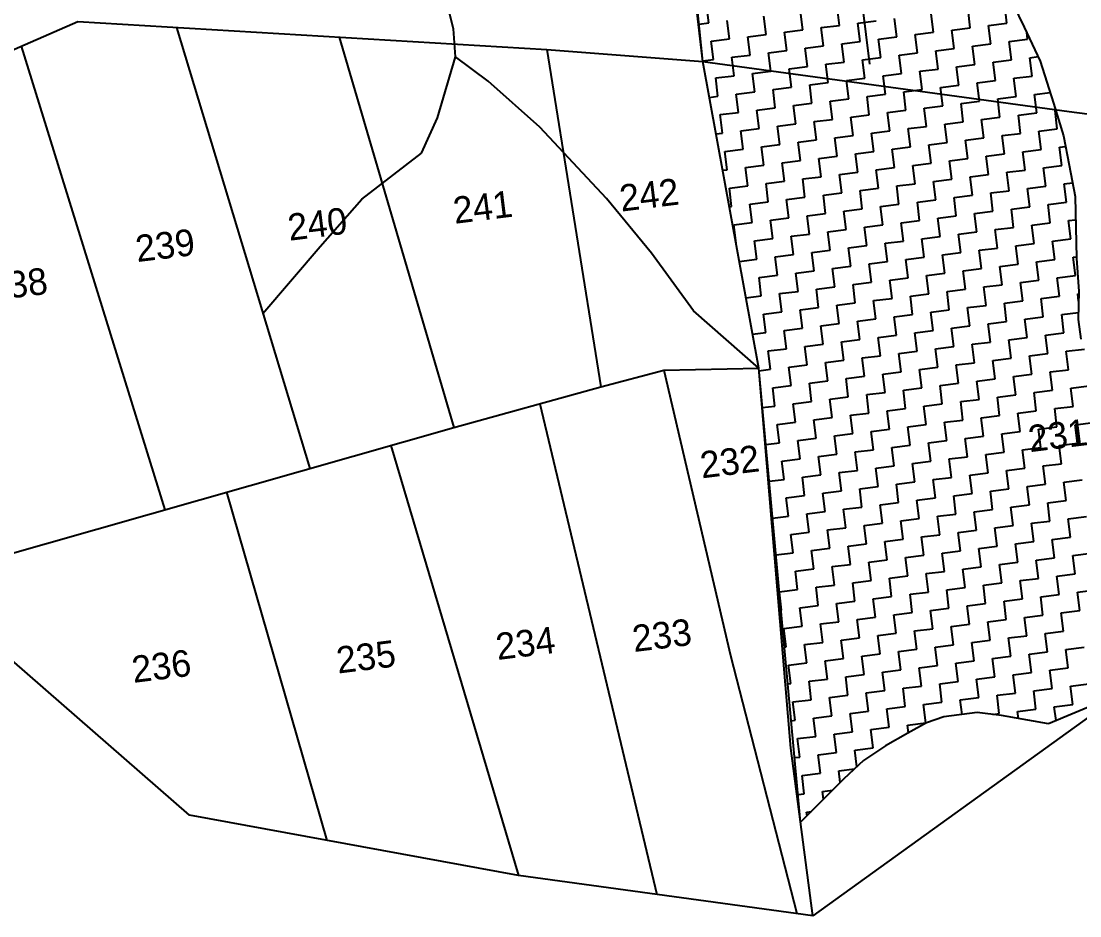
# Model space of a CAD drawing. Header units: metres. Extents: x 286056 to 292206, y 2024114 to 2027347.
# Drawn here: x 287894 to 288449, y 2024340 to 2024809 of the extents above; entities that cross this region are included whole.
import ezdxf
from ezdxf.enums import TextEntityAlignment as Align

# ---------------------------------------------------------------- set-up
doc = ezdxf.new("R2010")
doc.units = ezdxf.units.M
for name, color, linetype in [('LINE_WATER', 4, 'Continuous'), ('POLY_HATCH', 12, 'Continuous'), ('POLY_PARCEL', 6, 'Continuous'), ('TEXT_PARCEL', 7, 'Continuous'), ('V_BOUND_LINE', 7, 'Continuous')]:
    doc.layers.add(name, color=color, linetype=linetype)
doc.styles.add('TEXT_MAP', font='')
doc.styles.get('TEXT_MAP').set_extended_font_data('Kruti Dev 050')

# ---------------------------------------------------------------- blocks, each defined once
blk = doc.blocks.new('13')
blk.add_lwpolyline([(259.195, 227.659), (259.195, 203.398)])
at = {"layer": 'LINE_WATER'}
for p, q in [((231.557, 209.222), (230.955, 214.209)), ((231.471, 207.331), (231.557, 209.222)), ((229.75, 203.376), (231.471, 207.331)), ((233.45, 205.429), (231.471, 207.331)), ((236.546, 201.904), (233.45, 205.429)), ((228.374, 201.141), (229.75, 203.376)), ((240.417, 196.574), (236.546, 201.904)), ((223.987, 198.562), (228.374, 201.141)), ((220.805, 195.725), (223.987, 198.562)), ((242.997, 192.533), (240.417, 196.574)), ((216.414, 191.71), (220.805, 195.725)), ((245.32, 188.321), (242.997, 192.533)), ((249.225, 183.924), (245.32, 188.321))]:
    blk.add_line(p, q, dxfattribs=at)
at = {"layer": 'POLY_HATCH'}
for p, q in [((248.019, 204.963), (248.57, 227.772)), ((269.332, 206.205), (269.868, 204.599)), ((249.225, 183.924), (248.019, 204.963)), ((269.868, 204.599), (270.671, 202.19)), ((270.671, 202.19), (271.207, 199.246)), ((271.207, 199.246), (271.609, 196.971)), ((271.609, 196.971), (271.743, 194.963)), ((271.743, 194.963), (271.877, 192.822)), ((271.877, 192.822), (271.475, 188.673)), ((271.475, 188.673), (271.341, 186.398)), ((271.341, 186.398), (271.073, 184.524)), ((271.073, 184.524), (271.073, 183.186)), ((248.263, 153.113), (249.225, 183.924)), ((258.753, 159.005), (257.548, 158.737)), ((261.03, 159.005), (258.753, 159.005)), ((262.637, 158.603), (261.03, 159.005)), ((270.829, 159.089), (265.716, 157.666)), ((256.209, 158.202), (254.602, 157.532)), ((257.548, 158.737), (256.209, 158.202)), ((265.716, 157.666), (262.637, 158.603)), ((254.602, 157.532), (252.996, 156.729)), ((252.996, 156.729), (251.523, 155.659)), ((251.523, 155.659), (248.263, 153.113))]:
    blk.add_line(p, q, dxfattribs=at)
at = {"layer": 'POLY_HATCH', "linetype": 'Continuous'}
for p, q in [((248.75, 207.5), (248.75, 208.75)), ((248.08, 207.5), (248.75, 207.5)), ((250, 206.25), (250, 207.5)), ((252.5, 206.25), (252.5, 207.5)), ((255, 206.25), (255, 207.5)), ((257.5, 206.25), (257.5, 207.5)), ((248.75, 206.25), (250, 206.25)), ((248.75, 205), (248.75, 206.25)), ((251.25, 206.25), (252.5, 206.25)), ((251.25, 205), (251.25, 206.25)), ((253.75, 206.25), (255, 206.25)), ((253.75, 205), (253.75, 206.25)), ((256.25, 205), (256.25, 206.25)), ((256.25, 206.25), (257.5, 206.25)), ((258.75, 205), (258.75, 206.25)), ((258.75, 206.25), (260, 206.25)), ((261.25, 205), (261.25, 206.25)), ((263.75, 205), (263.75, 206.25)), ((266.25, 205), (266.25, 206.25)), ((268.75, 205), (268.75, 206.25)), ((248.02, 205), (248.75, 205)), ((250, 203.75), (250, 205)), ((250, 205), (251.25, 205)), ((252.5, 203.75), (252.5, 205)), ((252.5, 205), (253.75, 205)), ((255, 203.75), (255, 205)), ((255, 205), (256.25, 205)), ((257.5, 203.75), (257.5, 205)), ((257.5, 205), (258.75, 205)), ((260, 203.75), (260, 205)), ((260, 205), (261.25, 205)), ((262.5, 203.75), (262.5, 205)), ((262.5, 205), (263.75, 205)), ((265, 203.75), (265, 205)), ((265, 205), (266.25, 205)), ((267.5, 205), (268.75, 205)), ((267.5, 203.75), (267.5, 205)), ((270, 203.75), (270, 204.204)), ((248.75, 203.75), (250, 203.75)), ((248.75, 202.5), (248.75, 203.75)), ((251.25, 203.75), (252.5, 203.75)), ((251.25, 202.5), (251.25, 203.75)), ((253.75, 202.5), (253.75, 203.75)), ((253.75, 203.75), (255, 203.75)), ((256.25, 202.5), (256.25, 203.75)), ((256.25, 203.75), (257.5, 203.75)), ((258.75, 202.5), (258.75, 203.75)), ((258.75, 203.75), (260, 203.75)), ((261.25, 203.75), (262.5, 203.75)), ((261.25, 202.5), (261.25, 203.75)), ((263.75, 202.5), (263.75, 203.75)), ((263.75, 203.75), (265, 203.75)), ((266.25, 203.75), (267.5, 203.75)), ((266.25, 202.5), (266.25, 203.75)), ((268.75, 202.5), (268.75, 203.75)), ((268.75, 203.75), (270, 203.75)), ((248.16, 202.5), (248.75, 202.5)), ((250, 201.25), (250, 202.5)), ((250, 202.5), (251.25, 202.5)), ((252.5, 202.5), (253.75, 202.5)), ((252.5, 201.25), (252.5, 202.5)), ((255, 202.5), (256.25, 202.5)), ((255, 201.25), (255, 202.5)), ((257.5, 202.5), (258.75, 202.5)), ((257.5, 201.25), (257.5, 202.5)), ((260, 202.5), (261.25, 202.5)), ((260, 201.25), (260, 202.5)), ((262.5, 202.5), (263.75, 202.5)), ((262.5, 201.25), (262.5, 202.5)), ((265, 202.5), (266.25, 202.5)), ((265, 201.25), (265, 202.5)), ((267.5, 202.5), (268.75, 202.5)), ((267.5, 201.25), (267.5, 202.5)), ((270, 202.5), (270.568, 202.5)), ((270, 201.25), (270, 202.5)), ((248.75, 200), (248.75, 201.25)), ((248.75, 201.25), (250, 201.25)), ((251.25, 201.25), (252.5, 201.25)), ((251.25, 200), (251.25, 201.25)), ((253.75, 201.25), (255, 201.25)), ((253.75, 200), (253.75, 201.25)), ((256.25, 201.25), (257.5, 201.25)), ((256.25, 200), (256.25, 201.25)), ((258.75, 201.25), (260, 201.25)), ((258.75, 200), (258.75, 201.25)), ((261.25, 201.25), (262.5, 201.25)), ((261.25, 200), (261.25, 201.25)), ((263.75, 201.25), (265, 201.25)), ((263.75, 200), (263.75, 201.25)), ((266.25, 200), (266.25, 201.25)), ((266.25, 201.25), (267.5, 201.25)), ((268.75, 200), (268.75, 201.25)), ((268.75, 201.25), (270, 201.25)), ((248.304, 200), (248.75, 200)), ((250, 200), (251.25, 200)), ((250, 198.75), (250, 200)), ((252.5, 200), (253.75, 200)), ((252.5, 198.75), (252.5, 200)), ((255, 200), (256.25, 200)), ((255, 198.75), (255, 200)), ((257.5, 200), (258.75, 200)), ((257.5, 198.75), (257.5, 200)), ((260, 200), (261.25, 200)), ((260, 198.75), (260, 200)), ((262.5, 200), (263.75, 200)), ((262.5, 198.75), (262.5, 200)), ((265, 198.75), (265, 200)), ((265, 200), (266.25, 200)), ((267.5, 198.75), (267.5, 200)), ((267.5, 200), (268.75, 200)), ((270, 200), (271.07, 200)), ((270, 198.75), (270, 200)), ((248.75, 198.75), (250, 198.75)), ((248.75, 197.5), (248.75, 198.75)), ((251.25, 197.5), (251.25, 198.75)), ((251.25, 198.75), (252.5, 198.75)), ((253.75, 197.5), (253.75, 198.75)), ((253.75, 198.75), (255, 198.75)), ((256.25, 197.5), (256.25, 198.75)), ((256.25, 198.75), (257.5, 198.75)), ((258.75, 198.75), (260, 198.75)), ((258.75, 197.5), (258.75, 198.75)), ((261.25, 197.5), (261.25, 198.75)), ((261.25, 198.75), (262.5, 198.75)), ((263.75, 198.75), (265, 198.75)), ((263.75, 197.5), (263.75, 198.75)), ((266.25, 197.5), (266.25, 198.75)), ((266.25, 198.75), (267.5, 198.75)), ((268.75, 197.5), (268.75, 198.75)), ((268.75, 198.75), (270, 198.75)), ((271.25, 198.75), (271.295, 198.75)), ((271.25, 197.5), (271.25, 198.75)), ((248.447, 197.5), (248.75, 197.5)), ((250, 196.25), (250, 197.5)), ((250, 197.5), (251.25, 197.5)), ((252.5, 197.5), (253.75, 197.5)), ((252.5, 196.25), (252.5, 197.5)), ((255, 196.25), (255, 197.5)), ((255, 197.5), (256.25, 197.5)), ((257.5, 197.5), (258.75, 197.5)), ((257.5, 196.25), (257.5, 197.5)), ((260, 196.25), (260, 197.5)), ((260, 197.5), (261.25, 197.5)), ((262.5, 196.25), (262.5, 197.5)), ((262.5, 197.5), (263.75, 197.5)), ((265, 196.25), (265, 197.5)), ((265, 197.5), (266.25, 197.5)), ((267.5, 197.5), (268.75, 197.5)), ((267.5, 196.25), (267.5, 197.5)), ((270, 197.5), (271.25, 197.5)), ((270, 196.25), (270, 197.5)), ((248.75, 196.25), (250, 196.25)), ((248.75, 195), (248.75, 196.25)), ((251.25, 195), (251.25, 196.25)), ((251.25, 196.25), (252.5, 196.25)), ((253.75, 195), (253.75, 196.25)), ((253.75, 196.25), (255, 196.25)), ((256.25, 196.25), (257.5, 196.25)), ((256.25, 195), (256.25, 196.25)), ((258.75, 195), (258.75, 196.25)), ((258.75, 196.25), (260, 196.25)), ((261.25, 196.25), (262.5, 196.25)), ((261.25, 195), (261.25, 196.25)), ((263.75, 195), (263.75, 196.25)), ((263.75, 196.25), (265, 196.25)), ((266.25, 196.25), (267.5, 196.25)), ((266.25, 195), (266.25, 196.25)), ((268.75, 195), (268.75, 196.25)), ((268.75, 196.25), (270, 196.25)), ((271.25, 196.25), (271.657, 196.25)), ((271.25, 195), (271.25, 196.25)), ((248.59, 195), (248.75, 195)), ((250, 193.75), (250, 195)), ((250, 195), (251.25, 195)), ((252.5, 193.75), (252.5, 195)), ((252.5, 195), (253.75, 195)), ((255, 193.75), (255, 195)), ((255, 195), (256.25, 195)), ((257.5, 195), (258.75, 195)), ((257.5, 193.75), (257.5, 195)), ((260, 195), (261.25, 195)), ((260, 193.75), (260, 195)), ((262.5, 195), (263.75, 195)), ((262.5, 193.75), (262.5, 195)), ((265, 193.75), (265, 195)), ((265, 195), (266.25, 195)), ((267.5, 193.75), (267.5, 195)), ((267.5, 195), (268.75, 195)), ((270, 193.75), (270, 195)), ((270, 195), (271.25, 195)), ((248.75, 193.75), (250, 193.75)), ((248.75, 192.5), (248.75, 193.75)), ((251.25, 192.5), (251.25, 193.75)), ((251.25, 193.75), (252.5, 193.75)), ((253.75, 192.5), (253.75, 193.75)), ((253.75, 193.75), (255, 193.75)), ((256.25, 193.75), (257.5, 193.75)), ((256.25, 192.5), (256.25, 193.75)), ((258.75, 192.5), (258.75, 193.75)), ((258.75, 193.75), (260, 193.75)), ((261.25, 192.5), (261.25, 193.75)), ((261.25, 193.75), (262.5, 193.75)), ((263.75, 193.75), (265, 193.75)), ((263.75, 192.5), (263.75, 193.75)), ((266.25, 193.75), (267.5, 193.75)), ((266.25, 192.5), (266.25, 193.75)), ((268.75, 193.75), (270, 193.75)), ((268.75, 192.5), (268.75, 193.75)), ((271.25, 193.75), (271.819, 193.75)), ((271.25, 192.5), (271.25, 193.75)), ((248.733, 192.5), (248.75, 192.5)), ((250, 192.5), (251.25, 192.5)), ((250, 191.25), (250, 192.5)), ((252.5, 192.5), (253.75, 192.5)), ((252.5, 191.25), (252.5, 192.5)), ((255, 192.5), (256.25, 192.5)), ((255, 191.25), (255, 192.5)), ((257.5, 192.5), (258.75, 192.5)), ((257.5, 191.25), (257.5, 192.5)), ((260, 191.25), (260, 192.5)), ((260, 192.5), (261.25, 192.5)), ((262.5, 191.25), (262.5, 192.5)), ((262.5, 192.5), (263.75, 192.5)), ((265, 192.5), (266.25, 192.5)), ((265, 191.25), (265, 192.5)), ((267.5, 191.25), (267.5, 192.5)), ((267.5, 192.5), (268.75, 192.5)), ((270, 192.5), (271.25, 192.5)), ((270, 191.25), (270, 192.5)), ((248.805, 191.25), (250, 191.25)), ((251.25, 191.25), (252.5, 191.25)), ((251.25, 190), (251.25, 191.25)), ((253.75, 191.25), (255, 191.25)), ((253.75, 190), (253.75, 191.25)), ((256.25, 191.25), (257.5, 191.25)), ((256.25, 190), (256.25, 191.25)), ((258.75, 191.25), (260, 191.25)), ((258.75, 190), (258.75, 191.25)), ((261.25, 191.25), (262.5, 191.25)), ((261.25, 190), (261.25, 191.25)), ((263.75, 191.25), (265, 191.25)), ((263.75, 190), (263.75, 191.25)), ((266.25, 190), (266.25, 191.25)), ((266.25, 191.25), (267.5, 191.25)), ((268.75, 190), (268.75, 191.25)), ((268.75, 191.25), (270, 191.25)), ((271.25, 191.25), (271.724, 191.25)), ((271.25, 190), (271.25, 191.25)), ((250, 190), (251.25, 190)), ((250, 188.75), (250, 190)), ((252.5, 190), (253.75, 190)), ((252.5, 188.75), (252.5, 190)), ((255, 190), (256.25, 190)), ((255, 188.75), (255, 190)), ((257.5, 190), (258.75, 190)), ((257.5, 188.75), (257.5, 190)), ((260, 190), (261.25, 190)), ((260, 188.75), (260, 190)), ((262.5, 188.75), (262.5, 190)), ((262.5, 190), (263.75, 190)), ((265, 190), (266.25, 190)), ((265, 188.75), (265, 190)), ((267.5, 190), (268.75, 190)), ((267.5, 188.75), (267.5, 190)), ((270, 190), (271.25, 190)), ((270, 188.75), (270, 190)), ((248.948, 188.75), (250, 188.75)), ((251.25, 188.75), (252.5, 188.75)), ((251.25, 187.5), (251.25, 188.75)), ((253.75, 188.75), (255, 188.75)), ((253.75, 187.5), (253.75, 188.75)), ((256.25, 188.75), (257.5, 188.75)), ((256.25, 187.5), (256.25, 188.75)), ((258.75, 187.5), (258.75, 188.75)), ((258.75, 188.75), (260, 188.75)), ((261.25, 188.75), (262.5, 188.75)), ((261.25, 187.5), (261.25, 188.75)), ((263.75, 188.75), (265, 188.75)), ((263.75, 187.5), (263.75, 188.75)), ((266.25, 188.75), (267.5, 188.75)), ((266.25, 187.5), (266.25, 188.75)), ((268.75, 187.5), (268.75, 188.75)), ((268.75, 188.75), (270, 188.75)), ((271.25, 188.75), (271.482, 188.75)), ((271.25, 187.5), (271.25, 188.75)), ((250, 186.25), (250, 187.5)), ((250, 187.5), (251.25, 187.5)), ((252.5, 187.5), (253.75, 187.5)), ((252.5, 186.25), (252.5, 187.5)), ((255, 186.25), (255, 187.5)), ((255, 187.5), (256.25, 187.5)), ((257.5, 187.5), (258.75, 187.5)), ((257.5, 186.25), (257.5, 187.5)), ((260, 187.5), (261.25, 187.5)), ((260, 186.25), (260, 187.5)), ((262.5, 186.25), (262.5, 187.5)), ((262.5, 187.5), (263.75, 187.5)), ((265, 187.5), (266.25, 187.5)), ((265, 186.25), (265, 187.5)), ((267.5, 186.25), (267.5, 187.5)), ((267.5, 187.5), (268.75, 187.5)), ((270, 187.5), (271.25, 187.5)), ((270, 186.25), (270, 187.5)), ((249.091, 186.25), (250, 186.25)), ((251.25, 186.25), (252.5, 186.25)), ((251.25, 185), (251.25, 186.25)), ((253.75, 186.25), (255, 186.25)), ((253.75, 185), (253.75, 186.25)), ((256.25, 186.25), (257.5, 186.25)), ((256.25, 185), (256.25, 186.25)), ((258.75, 185), (258.75, 186.25)), ((258.75, 186.25), (260, 186.25)), ((261.25, 186.25), (262.5, 186.25)), ((261.25, 185), (261.25, 186.25)), ((263.75, 185), (263.75, 186.25)), ((263.75, 186.25), (265, 186.25)), ((266.25, 185), (266.25, 186.25)), ((266.25, 186.25), (267.5, 186.25)), ((268.75, 185), (268.75, 186.25)), ((268.75, 186.25), (270, 186.25)), ((271.25, 186.25), (271.32, 186.25)), ((271.25, 185.761), (271.25, 186.25)), ((250, 183.75), (250, 185)), ((250, 185), (251.25, 185)), ((252.5, 185), (253.75, 185)), ((252.5, 183.75), (252.5, 185)), ((255, 183.75), (255, 185)), ((255, 185), (256.25, 185)), ((257.5, 185), (258.75, 185)), ((257.5, 183.75), (257.5, 185)), ((260, 185), (261.25, 185)), ((260, 183.75), (260, 185)), ((262.5, 183.75), (262.5, 185)), ((262.5, 185), (263.75, 185)), ((265, 185), (266.25, 185)), ((265, 183.75), (265, 185)), ((267.5, 183.75), (267.5, 185)), ((267.5, 185), (268.75, 185)), ((270, 185), (271.141, 185)), ((270, 183.75), (270, 185)), ((249.219, 183.75), (250, 183.75)), ((251.25, 182.5), (251.25, 183.75)), ((251.25, 183.75), (252.5, 183.75)), ((253.75, 182.5), (253.75, 183.75)), ((253.75, 183.75), (255, 183.75)), ((256.25, 183.75), (257.5, 183.75)), ((256.25, 182.5), (256.25, 183.75)), ((258.75, 182.5), (258.75, 183.75)), ((258.75, 183.75), (260, 183.75)), ((261.25, 183.75), (262.5, 183.75)), ((261.25, 182.5), (261.25, 183.75)), ((263.75, 182.5), (263.75, 183.75)), ((263.75, 183.75), (265, 183.75)), ((266.25, 182.5), (266.25, 183.75)), ((266.25, 183.75), (267.5, 183.75)), ((268.75, 182.5), (268.75, 183.75)), ((268.75, 183.75), (270, 183.75)), ((250, 181.25), (250, 182.5)), ((250, 182.5), (251.25, 182.5)), ((252.5, 182.5), (253.75, 182.5)), ((252.5, 181.25), (252.5, 182.5)), ((255, 182.5), (256.25, 182.5)), ((255, 181.25), (255, 182.5)), ((257.5, 182.5), (258.75, 182.5)), ((257.5, 181.25), (257.5, 182.5)), ((260, 182.5), (261.25, 182.5)), ((260, 181.25), (260, 182.5)), ((262.5, 181.25), (262.5, 182.5)), ((262.5, 182.5), (263.75, 182.5)), ((265, 182.5), (266.25, 182.5)), ((265, 181.25), (265, 182.5)), ((267.5, 181.25), (267.5, 182.5)), ((267.5, 182.5), (268.75, 182.5)), ((270, 181.25), (270, 182.5)), ((270, 182.5), (271.245, 182.5)), ((249.141, 181.25), (250, 181.25)), ((251.25, 180), (251.25, 181.25)), ((251.25, 181.25), (252.5, 181.25)), ((253.75, 180), (253.75, 181.25)), ((253.75, 181.25), (255, 181.25)), ((256.25, 181.25), (257.5, 181.25)), ((256.25, 180), (256.25, 181.25)), ((258.75, 180), (258.75, 181.25)), ((258.75, 181.25), (260, 181.25)), ((261.25, 180), (261.25, 181.25)), ((261.25, 181.25), (262.5, 181.25)), ((263.75, 180), (263.75, 181.25)), ((263.75, 181.25), (265, 181.25)), ((266.25, 180), (266.25, 181.25)), ((266.25, 181.25), (267.5, 181.25)), ((268.75, 180), (268.75, 181.25)), ((268.75, 181.25), (270, 181.25)), ((250, 180), (251.25, 180)), ((250, 178.75), (250, 180)), ((252.5, 180), (253.75, 180)), ((252.5, 178.75), (252.5, 180)), ((255, 178.75), (255, 180)), ((255, 180), (256.25, 180)), ((257.5, 180), (258.75, 180)), ((257.5, 178.75), (257.5, 180)), ((260, 178.75), (260, 180)), ((260, 180), (261.25, 180)), ((262.5, 178.75), (262.5, 180)), ((262.5, 180), (263.75, 180)), ((265, 180), (266.25, 180)), ((265, 178.75), (265, 180)), ((267.5, 180), (268.75, 180)), ((267.5, 178.75), (267.5, 180)), ((270, 180), (271.25, 180)), ((270, 178.75), (270, 180)), ((249.063, 178.75), (250, 178.75)), ((251.25, 178.75), (252.5, 178.75)), ((251.25, 177.5), (251.25, 178.75)), ((253.75, 177.5), (253.75, 178.75)), ((253.75, 178.75), (255, 178.75)), ((256.25, 178.75), (257.5, 178.75)), ((256.25, 177.5), (256.25, 178.75)), ((258.75, 177.5), (258.75, 178.75)), ((258.75, 178.75), (260, 178.75)), ((261.25, 178.75), (262.5, 178.75)), ((261.25, 177.5), (261.25, 178.75)), ((263.75, 177.5), (263.75, 178.75)), ((263.75, 178.75), (265, 178.75)), ((266.25, 178.75), (267.5, 178.75)), ((266.25, 177.5), (266.25, 178.75)), ((268.75, 178.75), (270, 178.75)), ((268.75, 177.5), (268.75, 178.75)), ((250, 177.5), (251.25, 177.5)), ((250, 176.25), (250, 177.5)), ((252.5, 176.25), (252.5, 177.5)), ((252.5, 177.5), (253.75, 177.5)), ((255, 176.25), (255, 177.5)), ((255, 177.5), (256.25, 177.5)), ((257.5, 177.5), (258.75, 177.5)), ((257.5, 176.25), (257.5, 177.5)), ((260, 176.25), (260, 177.5)), ((260, 177.5), (261.25, 177.5)), ((262.5, 177.5), (263.75, 177.5)), ((262.5, 176.25), (262.5, 177.5)), ((265, 177.5), (266.25, 177.5)), ((265, 176.25), (265, 177.5)), ((267.5, 177.5), (268.75, 177.5)), ((267.5, 176.25), (267.5, 177.5)), ((270, 176.25), (270, 177.5)), ((270, 177.5), (271.25, 177.5)), ((248.985, 176.25), (250, 176.25)), ((251.25, 176.25), (252.5, 176.25)), ((251.25, 175), (251.25, 176.25)), ((253.75, 175), (253.75, 176.25)), ((253.75, 176.25), (255, 176.25)), ((256.25, 175), (256.25, 176.25)), ((256.25, 176.25), (257.5, 176.25)), ((258.75, 176.25), (260, 176.25)), ((258.75, 175), (258.75, 176.25)), ((261.25, 175), (261.25, 176.25)), ((261.25, 176.25), (262.5, 176.25)), ((263.75, 175), (263.75, 176.25)), ((263.75, 176.25), (265, 176.25)), ((266.25, 176.25), (267.5, 176.25)), ((266.25, 175), (266.25, 176.25)), ((268.75, 176.25), (270, 176.25)), ((268.75, 175), (268.75, 176.25)), ((250, 173.75), (250, 175)), ((250, 175), (251.25, 175)), ((252.5, 175), (253.75, 175)), ((252.5, 173.75), (252.5, 175)), ((255, 175), (256.25, 175)), ((255, 173.75), (255, 175)), ((257.5, 175), (258.75, 175)), ((257.5, 173.75), (257.5, 175)), ((260, 175), (261.25, 175)), ((260, 173.75), (260, 175)), ((262.5, 175), (263.75, 175)), ((262.5, 173.75), (262.5, 175)), ((265, 175), (266.25, 175)), ((265, 173.75), (265, 175)), ((267.5, 175), (268.75, 175)), ((267.5, 173.75), (267.5, 175)), ((248.907, 173.75), (250, 173.75)), ((251.25, 173.75), (252.5, 173.75)), ((251.25, 172.5), (251.25, 173.75)), ((253.75, 173.75), (255, 173.75)), ((253.75, 172.5), (253.75, 173.75)), ((256.25, 172.5), (256.25, 173.75)), ((256.25, 173.75), (257.5, 173.75)), ((258.75, 173.75), (260, 173.75)), ((258.75, 172.5), (258.75, 173.75)), ((261.25, 172.5), (261.25, 173.75)), ((261.25, 173.75), (262.5, 173.75)), ((263.75, 172.5), (263.75, 173.75)), ((263.75, 173.75), (265, 173.75)), ((266.25, 173.75), (267.5, 173.75)), ((266.25, 172.5), (266.25, 173.75)), ((268.75, 172.5), (268.75, 173.75)), ((268.75, 173.75), (270, 173.75)), ((250, 172.5), (251.25, 172.5)), ((250, 171.25), (250, 172.5)), ((252.5, 172.5), (253.75, 172.5)), ((252.5, 171.25), (252.5, 172.5)), ((255, 172.5), (256.25, 172.5)), ((255, 171.25), (255, 172.5)), ((257.5, 171.25), (257.5, 172.5)), ((257.5, 172.5), (258.75, 172.5)), ((260, 171.25), (260, 172.5)), ((260, 172.5), (261.25, 172.5)), ((262.5, 172.5), (263.75, 172.5)), ((262.5, 171.25), (262.5, 172.5)), ((265, 171.25), (265, 172.5)), ((265, 172.5), (266.25, 172.5)), ((267.5, 171.25), (267.5, 172.5)), ((267.5, 172.5), (268.75, 172.5)), ((248.829, 171.25), (250, 171.25)), ((251.25, 171.25), (252.5, 171.25)), ((251.25, 170), (251.25, 171.25)), ((253.75, 170), (253.75, 171.25)), ((253.75, 171.25), (255, 171.25)), ((256.25, 170), (256.25, 171.25)), ((256.25, 171.25), (257.5, 171.25)), ((258.75, 171.25), (260, 171.25)), ((258.75, 170), (258.75, 171.25)), ((261.25, 170), (261.25, 171.25)), ((261.25, 171.25), (262.5, 171.25)), ((263.75, 170), (263.75, 171.25)), ((263.75, 171.25), (265, 171.25)), ((266.25, 171.25), (267.5, 171.25)), ((266.25, 170), (266.25, 171.25)), ((268.75, 170), (268.75, 171.25)), ((268.75, 171.25), (270, 171.25)), ((250, 168.75), (250, 170)), ((250, 170), (251.25, 170)), ((252.5, 168.75), (252.5, 170)), ((252.5, 170), (253.75, 170)), ((255, 170), (256.25, 170)), ((255, 168.75), (255, 170)), ((257.5, 168.75), (257.5, 170)), ((257.5, 170), (258.75, 170)), ((260, 170), (261.25, 170)), ((260, 168.75), (260, 170)), ((262.5, 168.75), (262.5, 170)), ((262.5, 170), (263.75, 170)), ((265, 168.75), (265, 170)), ((265, 170), (266.25, 170)), ((267.5, 170), (268.75, 170)), ((267.5, 168.75), (267.5, 170)), ((248.75, 167.5), (248.75, 168.72)), ((248.751, 168.75), (250, 168.75)), ((251.25, 168.75), (252.5, 168.75)), ((251.25, 167.5), (251.25, 168.75)), ((253.75, 168.75), (255, 168.75)), ((253.75, 167.5), (253.75, 168.75)), ((256.25, 167.5), (256.25, 168.75)), ((256.25, 168.75), (257.5, 168.75)), ((258.75, 168.75), (260, 168.75)), ((258.75, 167.5), (258.75, 168.75)), ((261.25, 168.75), (262.5, 168.75)), ((261.25, 167.5), (261.25, 168.75)), ((263.75, 168.75), (265, 168.75)), ((263.75, 167.5), (263.75, 168.75)), ((266.25, 168.75), (267.5, 168.75)), ((266.25, 167.5), (266.25, 168.75)), ((268.75, 168.75), (270, 168.75)), ((268.75, 167.5), (268.75, 168.75)), ((248.712, 167.5), (248.75, 167.5)), ((250, 167.5), (251.25, 167.5)), ((250, 166.25), (250, 167.5)), ((252.5, 166.25), (252.5, 167.5)), ((252.5, 167.5), (253.75, 167.5)), ((255, 167.5), (256.25, 167.5)), ((255, 166.25), (255, 167.5)), ((257.5, 166.25), (257.5, 167.5)), ((257.5, 167.5), (258.75, 167.5)), ((260, 166.25), (260, 167.5)), ((260, 167.5), (261.25, 167.5)), ((262.5, 167.5), (263.75, 167.5)), ((262.5, 166.25), (262.5, 167.5)), ((265, 166.25), (265, 167.5)), ((265, 167.5), (266.25, 167.5)), ((267.5, 167.5), (268.75, 167.5)), ((267.5, 166.25), (267.5, 167.5)), ((248.75, 165), (248.75, 166.25)), ((248.75, 166.25), (250, 166.25)), ((251.25, 166.25), (252.5, 166.25)), ((251.25, 165), (251.25, 166.25)), ((253.75, 166.25), (255, 166.25)), ((253.75, 165), (253.75, 166.25)), ((256.25, 166.25), (257.5, 166.25)), ((256.25, 165), (256.25, 166.25)), ((258.75, 166.25), (260, 166.25)), ((258.75, 165), (258.75, 166.25)), ((261.25, 166.25), (262.5, 166.25)), ((261.25, 165), (261.25, 166.25)), ((263.75, 166.25), (265, 166.25)), ((263.75, 165), (263.75, 166.25)), ((266.25, 166.25), (267.5, 166.25)), ((266.25, 165), (266.25, 166.25)), ((268.75, 166.25), (270, 166.25)), ((268.75, 165), (268.75, 166.25)), ((248.634, 165), (248.75, 165)), ((250, 163.75), (250, 165)), ((250, 165), (251.25, 165)), ((252.5, 165), (253.75, 165)), ((252.5, 163.75), (252.5, 165)), ((255, 165), (256.25, 165)), ((255, 163.75), (255, 165)), ((257.5, 165), (258.75, 165)), ((257.5, 163.75), (257.5, 165)), ((260, 163.75), (260, 165)), ((260, 165), (261.25, 165)), ((262.5, 163.75), (262.5, 165)), ((262.5, 165), (263.75, 165)), ((265, 163.75), (265, 165)), ((265, 165), (266.25, 165)), ((267.5, 163.75), (267.5, 165)), ((267.5, 165), (268.75, 165)), ((248.75, 162.5), (248.75, 163.75)), ((248.75, 163.75), (250, 163.75)), ((251.25, 162.5), (251.25, 163.75)), ((251.25, 163.75), (252.5, 163.75)), ((253.75, 163.75), (255, 163.75)), ((253.75, 162.5), (253.75, 163.75)), ((256.25, 163.75), (257.5, 163.75)), ((256.25, 162.5), (256.25, 163.75)), ((258.75, 162.5), (258.75, 163.75)), ((258.75, 163.75), (260, 163.75)), ((261.25, 162.5), (261.25, 163.75)), ((261.25, 163.75), (262.5, 163.75)), ((263.75, 162.5), (263.75, 163.75)), ((263.75, 163.75), (265, 163.75)), ((266.25, 163.75), (267.5, 163.75)), ((266.25, 162.5), (266.25, 163.75)), ((248.556, 162.5), (248.75, 162.5)), ((250, 161.25), (250, 162.5)), ((250, 162.5), (251.25, 162.5)), ((252.5, 162.5), (253.75, 162.5)), ((252.5, 161.25), (252.5, 162.5)), ((255, 162.5), (256.25, 162.5)), ((255, 161.25), (255, 162.5)), ((257.5, 161.25), (257.5, 162.5)), ((257.5, 162.5), (258.75, 162.5)), ((260, 162.5), (261.25, 162.5)), ((260, 161.25), (260, 162.5)), ((262.5, 161.25), (262.5, 162.5)), ((262.5, 162.5), (263.75, 162.5)), ((265, 162.5), (266.25, 162.5)), ((265, 161.25), (265, 162.5)), ((267.5, 161.25), (267.5, 162.5)), ((267.5, 162.5), (268.75, 162.5)), ((248.75, 161.25), (250, 161.25)), ((248.75, 160), (248.75, 161.25)), ((251.25, 161.25), (252.5, 161.25)), ((251.25, 160), (251.25, 161.25)), ((253.75, 161.25), (255, 161.25)), ((253.75, 160), (253.75, 161.25)), ((256.25, 161.25), (257.5, 161.25)), ((256.25, 160), (256.25, 161.25)), ((258.75, 160), (258.75, 161.25)), ((258.75, 161.25), (260, 161.25)), ((261.25, 161.25), (262.5, 161.25)), ((261.25, 160), (261.25, 161.25)), ((263.75, 161.25), (265, 161.25)), ((263.75, 160), (263.75, 161.25)), ((266.25, 161.25), (267.5, 161.25)), ((266.25, 160), (266.25, 161.25)), ((248.478, 160), (248.75, 160)), ((250, 160), (251.25, 160)), ((250, 158.75), (250, 160)), ((252.5, 158.75), (252.5, 160)), ((252.5, 160), (253.75, 160)), ((255, 158.75), (255, 160)), ((255, 160), (256.25, 160)), ((257.5, 160), (258.75, 160)), ((257.5, 158.75), (257.5, 160)), ((260, 160), (261.25, 160)), ((260, 159.005), (260, 160)), ((262.5, 160), (263.75, 160)), ((262.5, 158.75), (262.5, 160)), ((265, 160), (266.25, 160)), ((265, 158.75), (265, 160)), ((267.5, 160), (268.75, 160)), ((267.5, 158.75), (267.5, 160)), ((248.75, 157.5), (248.75, 158.75)), ((248.75, 158.75), (250, 158.75)), ((251.25, 157.5), (251.25, 158.75)), ((251.25, 158.75), (252.5, 158.75)), ((253.75, 157.5), (253.75, 158.75)), ((253.75, 158.75), (255, 158.75)), ((256.25, 158.218), (256.25, 158.75)), ((256.25, 158.75), (257.5, 158.75)), ((262.049, 158.75), (262.5, 158.75)), ((263.75, 158.75), (265, 158.75)), ((263.75, 158.264), (263.75, 158.75)), ((266.25, 158.75), (267.5, 158.75)), ((266.25, 157.815), (266.25, 158.75)), ((248.4, 157.5), (248.75, 157.5)), ((250, 156.25), (250, 157.5)), ((250, 157.5), (251.25, 157.5)), ((252.5, 156.369), (252.5, 157.5)), ((252.5, 157.5), (253.75, 157.5)), ((248.75, 155), (248.75, 156.25)), ((248.75, 156.25), (250, 156.25)), ((251.25, 155.446), (251.25, 156.25)), ((251.25, 156.25), (252.336, 156.25)), ((248.322, 155), (248.75, 155)), ((250, 155), (250.679, 155)), ((250, 154.47), (250, 155)), ((248.75, 153.494), (248.75, 153.75)), ((248.75, 153.75), (249.078, 153.75))]:
    blk.add_line(p, q, dxfattribs=at)
at = {"layer": 'POLY_PARCEL'}
for p, q in [((248.019, 204.963), (248.09, 213.541)), ((181.81, 205.62), (206.421, 212.832)), ((206.421, 212.832), (237.657, 207.058)), ((202.408, 211.656), (208.198, 179.358)), ((212.981, 211.619), (218.275, 180.922)), ((223.822, 209.616), (228.274, 182.474)), ((237.657, 207.058), (248.019, 204.963)), ((237.657, 207.058), (238.482, 183.975)), ((248.019, 204.963), (272.192, 198.564)), ((272.192, 198.564), (294.823, 192.724)), ((228.274, 182.474), (238.482, 183.975)), ((238.482, 183.975), (242.836, 184.575)), ((242.836, 184.575), (249.225, 183.924)), ((242.836, 184.575), (244.944, 164.878)), ((234.249, 183.353), (238.009, 149.465)), ((248.231, 158.158), (249.225, 183.924)), ((191.132, 176.709), (228.274, 182.474)), ((223.897, 181.795), (228.9, 151.877)), ((212.471, 180.021), (216.328, 155.837)), ((244.944, 164.878), (247.25, 147.018)), ((248.304, 146.739), (248.231, 158.158))]:
    blk.add_line(p, q, dxfattribs=at)
at = {"layer": 'V_BOUND_LINE'}
for p, q in [((207.315, 158.676), (191.132, 176.709)), ((270.829, 159.089), (248.304, 146.739)), ((228.9, 151.877), (207.315, 158.676)), ((248.304, 146.739), (228.9, 151.877))]:
    blk.add_line(p, q, dxfattribs=at)
at = {"layer": 'TEXT_PARCEL', "style": 'TEXT_MAP'}
for s, p in [('239', (210.409, 196.2)), ('240', (220.803, 196.367)), ('241', (232.041, 196.13)), ('242', (243.313, 195.564)), ('238', (200.206, 194.819)), ('232', (246.5, 177)), ('231', (268.732, 176.034)), ('236', (206.665, 168.005)), ('235', (220.471, 166.93)), ('234', (231.285, 166.515)), ('233', (240.509, 165.915))]:
    blk.add_text(s, height=1.8, dxfattribs=at).set_placement(p, align=Align.CENTER)

msp = doc.modelspace()

# ---------------------------------------------------------------- block references
at = {"xscale": 7.751650312977041, "yscale": 7.751650312977041, "zscale": 7.751650312977041, "rotation": 7.058277928675759}
msp.add_blockref('13', (286538.24, 2022974.39), dxfattribs=at)

doc.saveas('drawing.dxf')
